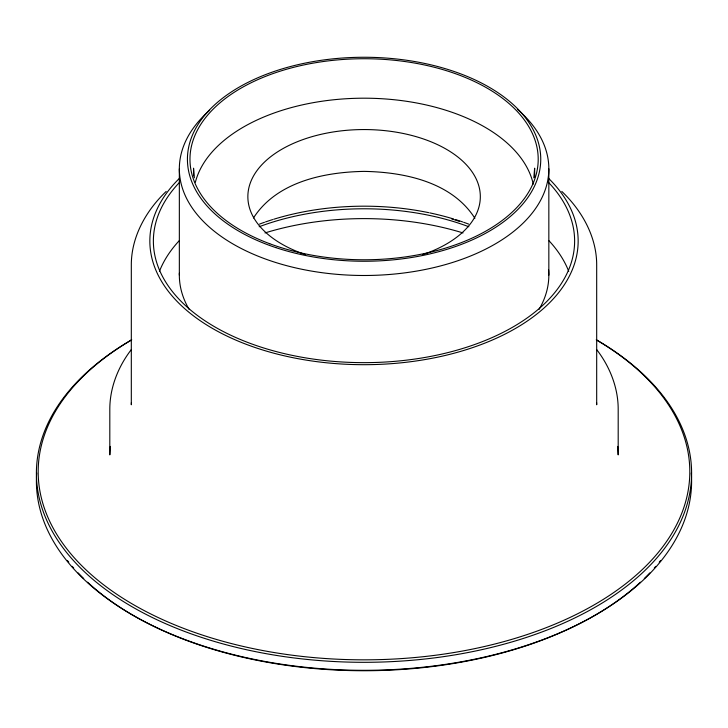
<?xml version="1.0" encoding="UTF-8"?>
<svg xmlns="http://www.w3.org/2000/svg" width="728" height="728" viewBox="0 0 728 728"><rect width="100%" height="100%" fill="white"/><g stroke="black" fill="none" stroke-linecap="round" stroke-linejoin="round"><path stroke-width="1.09" d="M131.404 402.575L131.313 404.768L131.313 265.138C131.204 236.855 146.101 210.519 166.193 191.428M110.31 446.401L109.81 454.9L109.81 409.118C109.819 387.542 118.245 366.557 131.304 349.595M533.824 177.832L534.643 168.186L534.643 176.95M253.481 217.963C276.667 181.863 323.978 172.081 364.091 171.389C404.304 172.081 451.815 181.936 474.893 218.291M451.415 218.764L459.322 221.348M561.807 191.428C581.9 210.529 596.796 236.855 596.687 265.138L596.687 404.768L596.596 402.575M596.696 349.595C609.755 366.557 618.181 387.542 618.19 409.118L618.19 454.9L617.69 446.401M194.358 177.832L193.539 168.186L193.539 175.848M548.839 168.823L548.839 275.148M179.343 168.823L179.343 275.148M517.699 109.564A184.748 106.661 0 0 1 486.277 248.83A184.748 106.661 0 0 1 243.034 249.404A184.748 106.661 0 0 1 209.646 110.292M195.377 182.218A170.552 98.471 0 0 1 365.765 98.198A170.552 98.471 0 0 1 533.26 184.129M159.441 271.362A209.746 121.094 0 0 1 179.115 240.813M549.067 240.813A209.746 121.094 0 0 1 568.741 271.362M548.612 269.915A184.748 106.661 0 0 1 539.029 309.427M189.153 309.427A184.748 106.661 0 0 1 179.379 273.055M259.532 224.097A191.728 110.692 0 0 1 264.51 222.286M265.52 221.931A191.728 110.692 0 0 1 272.672 219.574M273.71 219.255A191.728 110.692 0 0 1 428.683 212.658M429.784 212.885A191.728 110.692 0 0 1 453.435 218.937M455.51 219.574A191.728 110.692 0 0 1 462.662 221.931M463.663 222.286A191.728 110.692 0 0 1 468.641 224.097M305.314 254.563A116.234 67.112 0 0 1 275.211 153.417A116.234 67.112 0 0 1 452.971 153.417A116.234 67.112 0 0 1 422.868 254.563M596.596 339.985A327.6 189.134 0 0 1 595.331 607.097A327.6 189.134 0 0 1 132.669 607.097A327.6 189.134 0 0 1 131.404 339.985M596.259 339.812A325.816 188.106 0 0 1 599.044 601.992A325.816 188.106 0 0 1 145.191 611.111A326.217 188.343 0 0 1 112.13 591.063A325.816 188.106 0 0 1 131.741 339.812M548.448 178.233A214.15 123.633 0 0 1 502.165 335.517A214.15 123.633 0 0 1 225.835 335.517A214.15 123.633 0 0 1 179.552 178.233M548.339 182.227A210.619 121.603 0 0 1 364 362.653A210.619 121.603 0 0 1 179.661 182.227M660.551 560.542A325.816 188.106 0 0 1 659.213 562.216M655.737 566.375A325.816 188.106 0 0 1 654.299 568.022M649.822 572.927A325.816 188.106 0 0 1 644.28 578.542M640.422 582.2A325.816 188.106 0 0 1 145.191 622.012A326.217 188.343 0 0 1 112.13 601.965A325.816 188.106 0 0 1 87.569 582.2M83.711 578.542A325.816 188.106 0 0 1 78.169 572.927M73.692 568.031A325.816 188.106 0 0 1 72.254 566.375M68.778 562.216A325.816 188.106 0 0 1 67.44 560.542M691.291 472.927A327.6 189.134 0 0 1 364 670.315A327.6 189.134 0 0 1 36.709 472.927M259.177 226.736A192.219 110.975 0 0 1 468.823 226.736M264.992 232.933A210.028 121.258 0 0 1 463.008 232.933M269.742 243.744A174.119 100.528 0 0 0 537.992 164.191A174.119 100.528 0 0 0 284.539 69.833A174.119 100.528 0 0 0 269.742 243.744M275.757 247.584A176.658 101.993 0 0 0 540.749 159.259A176.658 101.993 0 0 0 275.757 70.925A176.658 101.993 0 0 0 275.757 247.584"/></g></svg>
